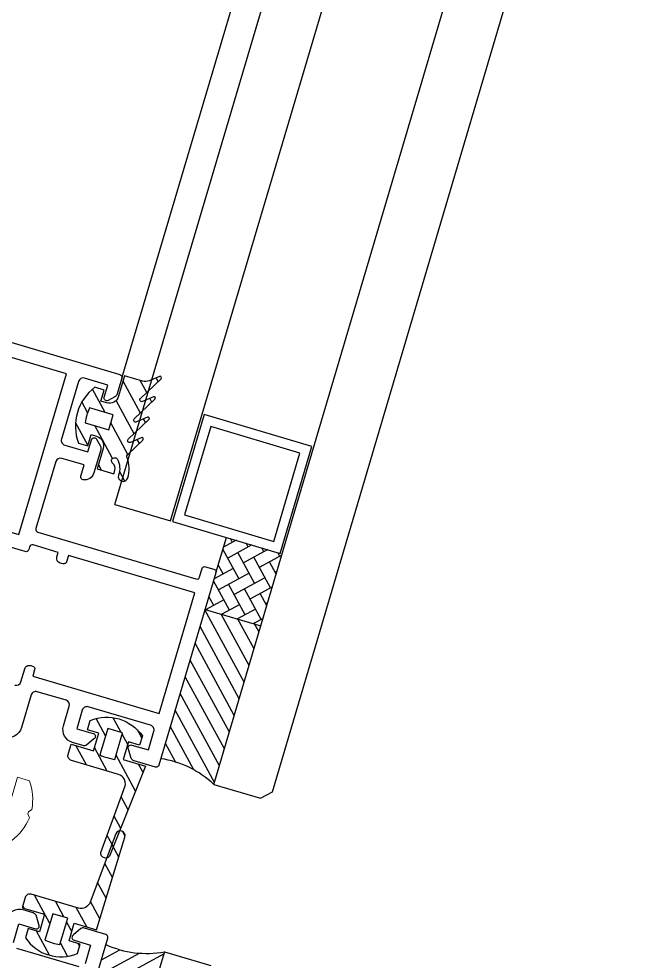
# Model space of a CAD drawing. Header units: millimetres. Extents: x 62878 to 70819, y -67946 to -61850.
# Drawn here: x 67706 to 67712.27, y -66532.02 to -66522.3 of the extents above; entities that cross this region are included whole.
import ezdxf

# ---------------------------------------------------------------- set-up
doc = ezdxf.new("R2010")
doc.units = ezdxf.units.MM
doc.layers.add('DOGRAMA', color=171, linetype='Continuous', lineweight=0)
pattern_1 = [(118.5057849383402, (67663.00156091081, -66632.49266171308), (-0.1395045678384407, -0.07576303882639554), [])]

# ---------------------------------------------------------------- blocks, each defined once
blk = doc.blocks.new('a2we')
at = {"lineweight": 5, "ltscale": 0.5}
for p, q in [((-196.0144480926461, -415.2868589025547), (-196.5925912144022, -417.2488821181558)), ((-196.0144480926461, -415.2868589025547), (-195.4639709594615, -417.7110762494052)), ((-197.5747968978259, -417.6063757508618), (-196.5747276986959, -417.2423803302317)), ((-194.1582851917165, -418.2620245979042), (-197.5747968978259, -417.6063757508618)), ((-195.1583543907882, -418.6260200186506), (-197.5747968978259, -417.6063757508618)), ((-196.8896500078097, -417.895480952812), (-197.0961171580722, -418.3448917148726)), ((-196.5747276986959, -417.2423803302317), (-194.1582851917165, -418.2620245979042)), ((-197.1143788935161, -419.7428166739272), (-197.1143788935161, -418.4283854465556)), ((-194.1582851917165, -418.2620245979042), (-195.1583543907882, -418.6260200186506)), ((-195.1583543907882, -418.6260200186506), (-194.9264251741961, -419.2953524503964)), ((-198.1144480926461, -420.1068120946153), (-197.1143788935161, -419.7428166739268)), ((-197.1143788935161, -419.7428166739268), (-193.9153324771005, -421.0399975355008)), ((-197.1143788935161, -419.7428166739268), (-193.9153324771005, -421.0399975355008)), ((-194.9154016761394, -420.634479622855), (-194.9154016761394, -419.3608343693425)), ((-194.9154016761721, -421.4039929561312), (-198.1144480926461, -420.1068120946153)), ((-193.9153324771005, -421.0399975355008), (-198.1144480926461, -420.1068120946153)), ((-197.1143788935161, -422.2969096404012), (-197.1143788935162, -420.512330007273)), ((-193.9153324771005, -421.0399975355008), (-194.9154016761721, -421.4039929561312)), ((-194.9154016761721, -423.1885725893157), (-194.9154016761721, -421.4039929561312)), ((-198.1144480926461, -422.6609050610894), (-197.1143788935161, -422.2969096404012)), ((-194.9154016761721, -423.9580859226053), (-198.1144480926461, -422.6609050610894)), ((-193.9153324771005, -423.594090501975), (-198.1144480926461, -422.6609050610894)), ((-197.1143788935161, -422.2969096404012), (-193.9153324771005, -423.594090501975)), ((-197.1143788935161, -422.2969096404012), (-193.9153324771005, -423.594090501975)), ((-197.1143788935161, -424.8510026068752), (-197.1143788935162, -423.0664229737469)), ((-193.9153324771005, -423.594090501975), (-194.9154016761721, -423.9580859226053)), ((-194.9154016761721, -425.7426655557898), (-194.9154016761721, -423.9580859226053)), ((-198.1144480926461, -425.2149980275636), (-197.1143788935161, -424.8510026068752)), ((-194.9154016761721, -426.5121788890793), (-198.1144480926461, -425.2149980275636)), ((-193.9153324771005, -426.1481834684492), (-198.1144480926461, -425.2149980275636)), ((-197.1143788935161, -424.8510026068752), (-193.9153324771005, -426.1481834684492)), ((-197.1143788935161, -424.8510026068752), (-193.9153324771005, -426.1481834684492)), ((-197.1143788935161, -427.3050955733496), (-197.1143788935162, -425.6205159402211)), ((-193.9153324771005, -426.1481834684492), (-194.9154016761721, -426.5121788890793)), ((-194.9154016761721, -428.1967585222638), (-194.9154016761721, -426.5121788890793)), ((-198.1144480926461, -427.669090994038), (-197.1143788935161, -427.3050955733496)), ((-194.9154016761721, -428.9662718555534), (-198.1144480926461, -427.669090994038)), ((-193.9153324771005, -428.6022764349236), (-198.1144480926461, -427.669090994038)), ((-197.1143788935161, -427.3050955733496), (-193.9153324771005, -428.6022764349236)), ((-197.1143788935161, -427.3050955733496), (-193.9153324771005, -428.6022764349236)), ((-197.1143788935161, -429.5591885398237), (-197.1143788935161, -428.0237477951896)), ((-193.9153324771005, -428.6022764349236), (-194.9154016761721, -428.9662718555534)), ((-198.1144480926461, -429.9231839605702), (-197.1143788935161, -429.5591885398237)), ((-197.1143788935161, -429.5591885398237), (-193.9153324771005, -430.8563694013976)), ((-197.1143788935161, -429.5591885398237), (-193.9153324771005, -430.8563694013976)), ((-194.9154016761721, -430.450851488738), (-194.9154016761721, -428.9662718555534)), ((-194.9154016761721, -431.2203648220857), (-198.1144480926461, -429.9231839605702)), ((-193.9153324771005, -430.8563694013976), (-198.1144480926461, -429.9231839605702)), ((-197.1143788935161, -431.8132815063559), (-197.1143788935161, -430.2778407616635)), ((-193.9153324771005, -430.8563694013976), (-194.9154016761721, -431.2203648220857)), ((-194.9154016761721, -432.7049444552304), (-194.9154016761721, -431.2203648220857)), ((-198.1144480926461, -432.177276926986), (-197.1143788935161, -431.8132815063559)), ((-194.9154016761721, -433.4744577885599), (-198.1144480926461, -432.177276926986)), ((-193.9153324771005, -433.1104623678716), (-198.1144480926461, -432.177276926986)), ((-197.1143788935161, -431.8132815063559), (-193.9153324771005, -433.1104623678716)), ((-197.1143788935161, -431.8132815063559), (-193.9153324771005, -433.1104623678716)), ((-197.1143788935161, -434.0673744728301), (-197.1143788935161, -432.5319337281958)), ((-193.9153324771005, -433.1104623678716), (-194.9154016761721, -433.4744577885599)), ((-194.9154016761721, -434.9590374217446), (-194.9154016761721, -433.4744577885599)), ((-198.1144480926461, -434.4313698935184), (-197.1143788935161, -434.0673744728301)), ((-194.9154016761721, -435.7285507550341), (-198.1144480926461, -434.4313698935184)), ((-193.9153324771005, -435.364555334404), (-198.1144480926461, -434.4313698935184)), ((-197.1143788935161, -434.0673744728301), (-193.9153324771005, -435.364555334404)), ((-197.1143788935161, -434.0673744728301), (-193.9153324771005, -435.364555334404)), ((-197.1143788935161, -436.3642339800811), (-197.1143788935161, -434.7860266946118)), ((-193.9153324771005, -435.364555334404), (-194.9154016761721, -435.7285507550341)), ((-198.1144480926461, -436.7282294008277), (-197.1143788935161, -436.3642339800811)), ((-197.1143788935161, -436.3642339800811), (-193.9153324771005, -437.6614148416551)), ((-197.1143788935161, -436.3642339800811), (-193.9153324771005, -437.6614148416551)), ((-194.9154016761721, -437.2558969289955), (-194.9154016761721, -435.7285507550341)), ((-194.9154016761721, -438.0254102623434), (-198.1144480926461, -436.7282294008277)), ((-193.9153324771005, -437.6614148416551), (-198.1144480926461, -436.7282294008277)), ((-197.1143788935161, -438.6610934873901), (-197.1143788935161, -437.1337473134849)), ((-193.9153324771005, -437.6614148416551), (-194.9154016761721, -438.0254102623434)), ((-194.9154016761721, -439.5527564362646), (-194.9154016761721, -438.0254102623434)), ((-198.1144480926461, -439.0250889080787), (-197.1143788935161, -438.6610934873901)), ((-194.9154016761721, -440.3222697695944), (-198.1144480926461, -439.0250889080787)), ((-193.9153324771005, -439.9582743489061), (-198.1144480926461, -439.0250889080787)), ((-197.1143788935161, -438.6610934873901), (-193.9153324771005, -439.9582743489061)), ((-197.1143788935161, -438.6610934873901), (-193.9153324771005, -439.9582743489061)), ((-197.1143788935161, -440.9579529946993), (-197.1143788935161, -439.430606820736)), ((-193.9153324771005, -439.9582743489061), (-194.9154016761721, -440.3222697695944)), ((-198.1144480926461, -441.3219484153295), (-197.1143788935161, -440.9579529946993)), ((-197.1143788935161, -440.9579529946993), (-193.9153324771005, -442.2551338562151)), ((-194.9154016761721, -441.849615943574), (-194.9154016761721, -440.3222697695944)), ((-194.9154016761721, -442.6191292769035), (-198.1144480926461, -441.3219484153295)), ((-193.9153324771005, -442.2551338562151), (-198.1144480926461, -441.3219484153295)), ((-197.1143788935161, -443.2537258831643), (-197.1143788935161, -441.7274663280053)), ((-193.9153324771005, -442.2551338562151), (-194.9154016761721, -442.6191292769035)), ((-194.9154016761721, -444.1453888320787), (-194.9154016761721, -442.6191292769035)), ((-198.1144480926461, -443.6177213039109), (-197.1143788935161, -443.2537258831643)), ((-194.9154016761721, -444.9149021654266), (-198.1144480926461, -443.6177213039109)), ((-193.9153324771005, -444.5509067447383), (-198.1144480926461, -443.6177213039109)), ((-197.1143788935161, -443.2537258831643), (-193.9153324771005, -444.5509067447383)), ((-197.1143788935161, -445.5538642814245), (-197.1143788935161, -444.0232392165685)), ((-193.9153324771005, -444.5509067447383), (-194.9154016761721, -444.9149021654266)), ((-194.9154016761721, -446.4455272302989), (-194.9154016761721, -444.9149021654266)), ((-198.1144480926461, -445.9178597020545), (-197.1143788935161, -445.5538642814245)), ((-193.9153324771005, -446.8510451429402), (-198.1144480926461, -445.9178597020545)), ((-194.9154016761721, -447.2150405636282), (-198.1144480926461, -445.9178597020545)), ((-197.1143788935161, -445.5538642814245), (-193.9153324771005, -446.8510451429402)), ((-197.1143788935161, -445.5538642814245), (-193.9153324771005, -446.8510451429402)), ((-197.1143788935161, -447.8540026795677), (-197.1143788935161, -446.3233776147298)), ((-193.9153324771005, -446.8510451429402), (-194.9154016761721, -447.2150405636282)), ((-197.1143788935161, -447.8540026795677), (-198.1144480926461, -448.2179981003141)), ((-193.9153324771005, -449.1511835411412), (-197.1143788935161, -447.8540026795677)), ((-194.9154016761721, -448.7456656284821), (-194.9154016761721, -447.2150405636282)), ((-194.9154016761721, -449.5151789618299), (-198.1144480926461, -448.2179981003141)), ((-198.1144480926461, -448.2179981003141), (-193.9153324771005, -449.1511835411412)), ((-197.1143788935161, -450.1541410778275), (-197.1143788935161, -448.6235160129718)), ((-193.9153324770423, -449.1511835411412), (-194.9154016761721, -449.5151789618299)), ((-194.9154016761723, -451.0458040266858), (-194.9154016761721, -449.5151789618299)), ((-198.1144480926461, -450.5181364984577), (-197.1143788935161, -450.1541410778275)), ((-194.9154016761721, -451.8153173600317), (-198.1144480926461, -450.5181364984577)), ((-193.9153324770423, -451.4513219393434), (-198.1144480926461, -450.5181364984577)), ((-197.1143788935161, -450.1541410778275), (-193.9153324770423, -451.4513219393434)), ((-197.1143788935161, -453.2868589025547), (-197.1143788935162, -450.9236544111328)), ((-193.9153324770423, -451.4513219393434), (-194.9154016761721, -451.8153173600317)), ((-194.9154016761721, -453.2868589025547), (-194.9154016761721, -451.8153173600317)), ((-192.7980524524961, -453.2868589025547), (-199.230843732796, -453.2868589025547)), ((-199.230843732796, -454.5827171301502), (-199.230843732796, -453.2868589025547)), ((-192.7980524524961, -454.5827171301502), (-192.7980524524961, -453.2868589025547))]:
    blk.add_line(p, q, dxfattribs=at)
blk.add_lwpolyline([(-196.4690204826777, -455.6637351848848), (-196.1125089353335, -455.3998333582319), (-195.9163872499585, -455.3998333582319), (-195.5598757026143, -455.6637351848848)], dxfattribs=at)
for centre, radius, start, end in [((-196.9143788935627, -418.4283854465556), 0.2, 155.3251238657465, 180), ((-195.115401676151, -419.3608343693425), 0.2, 0, 19.11162363728389), ((-195.6603624057317, -449.5292358589606), 6.187568978619671, 234.757305859688, 262.4904896380407), ((-196.3685337795604, -449.5292358589606), 6.187568978619673, 277.5095103619591, 305.2426941403116)]:
    blk.add_arc(centre, radius, start, end, dxfattribs=at)

msp = doc.modelspace()

# ---------------------------------------------------------------- hatches: boundary and pattern name
at = {"layer": 'DOGRAMA', "lineweight": -2}
h = msp.add_hatch(dxfattribs=at)
h.set_pattern_fill('ANSI31', color=256, scale=0.05, angle=73.50578493834035, style=0)
h.set_pattern_definition(pattern_1)
edge = h.paths.add_edge_path(flags=16)
edge.add_arc((67707.08049717381, -66526.49896378741), 0.3999999999471009, 151.9688258926859, 175.042743958456)
edge.add_line((67706.68199339745, -66526.46439877358), (67706.92354491426, -66526.53592306493))
edge.add_line((67706.92354491426, -66526.53592306493), (67706.96897187983, -66526.38250732))
edge.add_line((67706.96897187983, -66526.38250732), (67706.72742036305, -66526.31098302866))
edge = h.paths.add_edge_path()
edge.add_arc((67707.08049717388, -66526.49896378734), 0.5000000000122576, 126.6358872938001, 200.3756825864117)
edge.add_line((67706.61178225104, -66526.6730508952), (67706.70766709166, -66526.70144274867))
edge.add_line((67706.70766709166, -66526.70144274867), (67706.74173731584, -66526.58638093995))
edge.add_line((67706.74173731584, -66526.58638093995), (67706.79926822019, -66526.60341605204))
edge.add_arc((67706.7708763667, -66526.69930089262), 0.09999999999257057, -16.494215070374594, 73.50578493761998, ccw=False)
edge.add_line((67706.86676120729, -66526.72769274612), (67706.80429912961, -66526.9386393954))
edge.add_line((67706.80429912961, -66526.9386393954), (67706.97689184267, -66526.98974473172))
edge.add_line((67706.97689184267, -66526.98974473172), (67706.98810077453, -66526.95188997727))
edge.add_arc((67706.92577562816, -66526.93343527251), 0.06499999998090975, 343.5057849439309, 411.9151204587267)
edge.add_arc((67706.98603322188, -66526.85654413344), 0.03268943072470105, 38.075505876775026, 231.9151205219422, ccw=False)
edge.add_arc((67706.83820654739, -66526.93426832178), 0.1992591643065621, -20.843900676430223, 29.422006482521624, ccw=False)
edge.add_arc((67707.07275278009, -66527.01810033727), 0.05002797729659315, 165.0203900117618, 342.5336263149808)
edge.add_arc((67706.81198414382, -66526.93623495587), 0.3233450412293613, 342.5651376838571, 381.891447838735)
edge.add_arc((67707.13057123231, -66526.80821900225), 0.01999999999218744, 133.5057848847944, 201.8914477880159, ccw=False)
edge.add_line((67707.11680267612, -66526.79371290491), (67707.27639754803, -66526.6422323989))
edge.add_arc((67707.26607113089, -66526.63135282589), 0.0149999999963509, 313.5057849044397, 473.5057848863643)
edge.add_line((67707.26008850601, -66526.61759752873), (67707.14718170713, -66526.6667043577))
edge.add_arc((67707.13920487394, -66526.64836396152), 0.02000000000057802, 133.5057850042036, 293.50578497779065, ccw=False)
edge.add_line((67707.1254363177, -66526.63385786419), (67707.33885962571, -66526.43128574957))
edge.add_arc((67707.32853320855, -66526.42040617655), 0.01500000001692342, 313.5057849064895, 473.5057849595054)
edge.add_line((67707.32255058366, -66526.4066508794), (67707.20964378482, -66526.45575770839))
edge.add_arc((67707.20166695163, -66526.4374173122), 0.02000000000057802, 133.5057850026662, 293.50578497779065, ccw=False)
edge.add_line((67707.18789839541, -66526.42291121489), (67707.40132170336, -66526.22033910025))
edge.add_arc((67707.39099528623, -66526.20945952726), 0.01499999997577838, 313.50578490239, 473.5057849085336)
edge.add_line((67707.38501266135, -66526.19570423012), (67707.27210586246, -66526.24481105909))
edge.add_arc((67707.26412902927, -66526.22647066289), 0.02000000001392242, 133.5057849724296, 293.5057849611637, ccw=False)
edge.add_line((67707.25036047306, -66526.21196456558), (67707.46378378102, -66526.00939245093))
edge.add_arc((67707.45345736388, -66525.99851287794), 0.01499999997577838, 313.50578490239, 473.505784879731)
edge.add_line((67707.44747473902, -66525.98475758081), (67707.34212958932, -66526.0305756033))
edge.add_arc((67707.30224542342, -66525.9388736224), 0.09999999995298567, 253.50578494887452, 293.50578495385844, ccw=False)
edge.add_line((67707.27385356996, -66526.03475846296), (67707.08821766448, -66525.97979098948))
edge.add_line((67707.08821766448, -66525.97979098948), (67707.0257555868, -66526.19073763881))
edge.add_arc((67706.92987074621, -66526.16234578531), 0.09999999999670213, 253.5057849296254, 343.5057849296254, ccw=False)
edge.add_line((67706.90147889272, -66526.2582306259), (67706.84394798837, -66526.24119551382))
edge.add_line((67706.84394798837, -66526.24119551382), (67706.87801821255, -66526.12613370511))
edge.add_line((67706.87801821255, -66526.12613370511), (67706.78213337195, -66526.09774185161))
h = msp.add_hatch(dxfattribs=at)
h.set_pattern_fill('AR-HBONE', color=256, scale=0.03, angle=73.50578493834035, style=0)
h.set_pattern_definition([(208.5057849383403, (67674.9649729665, -66513.52000629714), (-0.1627219703923171, 0.04818257311146708), [0.36, -0.12]), (118.5057849383402, (67674.8595206947, -66513.57727599579), (-0.1627219703923171, 0.04818257311146708), [0.3599999999999998, -0.1199999999999999])])
h.paths.add_polyline_path([(67708.06723957628, -66527.8862054503), (67708.13821920997, -66527.64649334879), (67708.71352825349, -66527.81684446971), (67708.49392356057, -66528.5584924564), (67707.91861451705, -66528.3881413355)])
h = msp.add_hatch(dxfattribs=at)
h.set_pattern_fill('ANSI31', color=256, scale=0.03999999999999999, angle=73.50578493834035, style=0)
h.set_pattern_definition([(118.5057849383402, (67657.23801465335, -66651.95728435362), (-0.1116036542707525, -0.06061043106111644), [])])
h.paths.add_polyline_path([(67707.86647307954, -66528.66109193474, -0.4142135623420975), (67707.8322969887, -66528.6796525062), (67707.46249309706, -66529.92855255492, -0.1532309010706403), (67708.00941028711, -66530.19478851637), (67708.41541379192, -66528.82363529595)])
h.paths.add_polyline_path([(67707.91861451705, -66528.3881413355), (67707.84791250809, -66528.62691584388, -0.4142135623575963), (67707.86647307954, -66528.66109193474), (67708.41541379192, -66528.82363529595), (67708.49392356057, -66528.5584924564)])
h = msp.add_hatch(dxfattribs=at)
h.set_pattern_fill('ANSI31', color=256, scale=0.05, angle=73.50578493834035, style=0)
h.set_pattern_definition(pattern_1)
edge = h.paths.add_edge_path(flags=16)
edge.add_arc((67707.09747041838, -66529.27696217348), 0.6682513993837914, 246.6301057215003, 260.3814641517096)
edge.add_line((67706.98581381625, -66529.93581931731), (67707.06678570772, -66529.6623614076))
edge.add_line((67707.06678570772, -66529.6623614076), (67706.9133699628, -66529.61693444203))
edge.add_line((67706.9133699628, -66529.61693444203), (67706.83239807127, -66529.89039235172))
edge = h.paths.add_edge_path()
edge.add_line((67706.50546281651, -66529.8850434509), (67706.53669385533, -66529.77957012624))
edge.add_line((67706.53669385533, -66529.77957012624), (67706.76681747276, -66529.84771057458))
edge.add_line((67706.76681747276, -66529.84771057458), (67706.8207619944, -66529.66552937748))
edge.add_line((67706.8207619944, -66529.66552937748), (67706.70570018567, -66529.6314591533))
edge.add_line((67706.70570018567, -66529.6314591533), (67706.73409203917, -66529.5355743127))
edge.add_arc((67706.90546945391, -66529.94299765727), 0.4419999999813058, 34.19813682415321, 112.8134330543879, ccw=False)
edge.add_line((67707.27104714647, -66529.6945686922), (67707.24265529297, -66529.79045353281))
edge.add_line((67707.24265529297, -66529.79045353281), (67707.12759348427, -66529.75638330865))
edge.add_line((67707.12759348427, -66529.75638330865), (67707.07364896266, -66529.93856450575))
edge.add_line((67707.07364896266, -66529.93856450575), (67707.30377258008, -66530.00670495411))
edge.add_line((67707.30377258008, -66530.00670495411), (67706.94065044838, -66530.9181374532))
edge.add_arc((67706.89270802808, -66530.90394152646), 0.04999999999835106, 170.2156217466597, 343.5057849296254, ccw=False)
edge.add_line((67706.8434353146, -66530.89544448543), (67707.0935133629, -66530.20910241004))
edge.add_arc((67706.99604484152, -66530.18674424947), 0.1000000000133009, 347.0805145123024, 433.5057849423544)
edge.add_line((67707.024436695, -66530.09085940885), (67706.53920931002, -66529.94718179792))
edge.add_arc((67706.55340523677, -66529.89923937764), 0.04999999998439798, 163.5057849201566, 253.505784924891, ccw=False)
h = msp.add_hatch(dxfattribs=at)
h.set_pattern_fill('ANSI31', color=256, scale=0.05, angle=73.50578493834035, style=0)
h.set_pattern_definition(pattern_1)
edge = h.paths.add_edge_path(flags=16)
edge.add_arc((67706.53165249339, -66531.18783993863), 0.6682513991657715, 246.6301057270146, 260.381464157402)
edge.add_line((67706.41999589137, -66531.84669708226), (67706.50096778286, -66531.57323917256))
edge.add_line((67706.50096778286, -66531.57323917256), (67706.34755203791, -66531.52781220699))
edge.add_line((67706.34755203791, -66531.52781220699), (67706.26658014643, -66531.8012701167))
edge = h.paths.add_edge_path()
edge.add_line((67706.06343403077, -66531.36025040335), (67706.03220299198, -66531.46572372802))
edge.add_line((67706.03220299198, -66531.46572372802), (67706.26232660937, -66531.53386417638))
edge.add_line((67706.26232660937, -66531.53386417638), (67706.20838208776, -66531.7160453735))
edge.add_line((67706.20838208776, -66531.7160453735), (67706.09332027909, -66531.6819751493))
edge.add_line((67706.09332027909, -66531.6819751493), (67706.06492842556, -66531.7778599899))
edge.add_arc((67706.43050611812, -66531.52943102484), 0.4419999999745816, 214.198136822593, 292.8134330551192)
edge.add_line((67706.60188353286, -66531.9368543694), (67706.63027538636, -66531.84096952883))
edge.add_line((67706.63027538636, -66531.84096952883), (67706.51521357766, -66531.80689930463))
edge.add_line((67706.51521357766, -66531.80689930463), (67706.56915809929, -66531.62471810753))
edge.add_line((67706.56915809929, -66531.62471810753), (67706.79928171673, -66531.69285855588))
edge.add_line((67706.79928171673, -66531.69285855588), (67707.09168009541, -66530.73709765026))
edge.add_arc((67707.0437376751, -66530.72290172351), 0.05000000001230415, 343.5057849343598, 516.7959481234959)
edge.add_line((67706.99778230119, -66530.70320137807), (67706.7331196547, -66531.4086117439))
edge.add_arc((67706.63919161631, -66531.37429668014), 0.09999999998448471, 253.5057849376199, 339.9310553713776, ccw=False)
edge.add_line((67706.61079976283, -66531.47018152072), (67706.12557237779, -66531.32650390979))
edge.add_arc((67706.11137645105, -66531.37444633007), 0.04999999998026643, 73.50578494088006, 163.5057849568691)
h = msp.add_hatch(dxfattribs=at)
h.set_pattern_fill('ANSI31', color=256, scale=0.03999999999999999, angle=73.50578493834035, style=0)
h.set_pattern_definition([(208.5057849383403, (67731.20828454735, -66402.1452197351), (-0.06061043106111653, 0.1116036542707525), [])])
h.paths.add_polyline_path([(67706.54341270715, -66533.12932550641, 0.4142135623420975), (67706.52485213574, -66533.09514941552), (67706.89465602735, -66531.84624936679, 0.1532309010706403), (67707.49835692438, -66531.92071564714), (67707.09235341952, -66533.29186886761)])
h.paths.add_polyline_path([(67706.4385346073, -66533.38666058624), (67706.50923661629, -66533.14788607787, 0.4142135623575963), (67706.54341270715, -66533.12932550641), (67707.09235341952, -66533.29186886761), (67707.01384365087, -66533.55701170713)])

# ---------------------------------------------------------------- linework, layer by layer
for p, q in [((67707.06052314033, -66526.00287807095), (67719.83218733675, -66482.87047087419)), ((67706.98760112282, -66527.30579110698), (67720.11984185854, -66482.95564643464)), ((67707.5629101664, -66527.4761422279), (67720.69515090206, -66483.12599755554)), ((67708.00941028711, -66530.19478851643), (67721.84576898918, -66483.46669979738)), ((67708.61311118415, -66530.26925479675), (67722.42107803278, -66483.6370509183)), ((67706.98760112282, -66527.30579110698), (67707.5629101664, -66527.4761422279)), ((67708.03033016669, -66528.01085574305), (67708.13821921, -66527.64649334882)), ((67707.91861451702, -66528.38814133548), (67708.49392356057, -66528.5584924564)), ((67707.91861451702, -66528.38814133548), (67708.49392356057, -66528.5584924564)), ((67708.00941028711, -66530.19478851637), (67708.48883449007, -66530.33674778382)), ((67708.48883449007, -66530.33674778382), (67708.61311118415, -66530.26925479675)), ((67707.49835692436, -66531.92071564711), (67694.66257014616, -66575.26967734024)), ((67707.49835692438, -66531.92071564714), (67707.97778112732, -66532.06267491456))]:
    msp.add_line(p, q, dxfattribs=at)
at = {"layer": 'DOGRAMA', "lineweight": -2, "ltscale": 0.5}
for points in [[(67703.96237186113, -66525.05421656587), (67707.04027524419, -66525.96559506272, -0.4142135623730951), (67707.06052314033, -66526.00287807095), (67707.01245857155, -66526.1652015176, -0.1991096956269791), (67706.98837492219, -66526.19493740222), (67706.91745021287, -66526.23345564996, -0.6680969080520953), (67706.87683538254, -66526.20057109499), (67706.91423029281, -66526.07428117144), (67706.67451819131, -66526.00330153773, 0.4142135623730951), (67706.61237984427, -66526.03704803127), (67706.43635035265, -66526.63153404294, 0.4142135623730951), (67706.4700968462, -66526.69367239), (67706.70980894766, -66526.7646520237), (67706.7472066971, -66526.63835251167, -0.6680969080520438), (67706.7991782688, -66526.63288313044), (67706.83769651654, -66526.70380783973, -0.1989616347782854), (67706.84170428631, -66526.74187212589), (67706.77072181346, -66526.98159381586, -0.3728392455561729), (67706.66043473137, -66527.05215737231, -0.4568501953068724), (67706.63599012856, -66527.01395260925), (67706.67006035274, -66526.89889080054), (67706.43993673538, -66526.83075035216, 0.4142135623730951), (67706.37779838833, -66526.86449684572), (67706.17337704325, -66527.55486769801, 0.4142135623730951), (67706.19362493936, -66527.59215070623), (67707.82366722944, -66528.07481221548, 0.4142135623730951), (67707.86095023766, -66528.05456431933), (67707.88650290582, -66527.96826796282, -0.4142135623730951), (67707.92378591403, -66527.94802006667), (67708.01008227057, -66527.9735727348, -0.4142135623730951), (67708.03033016669, -66528.01085574305), (67707.44261879957, -66529.99567194332, -0.4142135623730951), (67707.40533579135, -66530.01591983945), (67707.1854814403, -66529.9508201586, -0.1989616347783402), (67707.15573596724, -66529.92673367004), (67707.12771282007, -66529.8306848157, -0.6680475602943508), (67707.16259905143, -66529.78760694015), (67707.33286176284, -66529.8380223544), (67707.38964546981, -66529.64625267322, 0.4142135623730951), (67707.35589897627, -66529.58411432616), (67706.71347054432, -66529.3938889078, 0.4142135623730951), (67706.65133219727, -66529.42763540136), (67706.59454849026, -66529.61940508254), (67706.76481120175, -66529.6698204968, -0.6680475602943992), (67706.77061849672, -66529.72494787497), (67706.69480795003, -66529.79025119118, -0.1991096956271691), (67706.65675325238, -66529.79426180013), (67706.55196071006, -66529.76323234344, -0.4142135623730951), (67706.45747052811, -66529.58924497174), (67706.5170934204, -66529.3878868065, 0.4142135623730951), (67706.48334692686, -66529.32574845945), (67706.18610392105, -66529.23773371364, 0.4142135623730951), (67706.12396557399, -66529.2714802072), (67706.02459408679, -66529.60707714927, -0.4142135623730951), (67705.8381790457, -66529.70831662994)], [(67703.72875719907, -66525.1855038868, 0.2621398995659221), (67703.47522716757, -66525.43143009629), (67703.09761551616, -66526.70669847619, 0.4142135623730951), (67703.13136200976, -66526.76883682325), (67703.28477775471, -66526.81426378881), (67703.29897368143, -66526.76632136852, -0.4142135623730951), (67703.3611120285, -66526.73257487494), (67703.38028899659, -66526.73825324565, -0.4142135623730951), (67703.40053689267, -66526.77553625387), (67703.38066259527, -66526.8426556423), (67705.99831874351, -66527.61775324243), (67706.48949780881, -66525.95894550013), (67703.87184166058, -66525.1838479), (67703.85196736317, -66525.25096728843, -0.4142135623730951), (67703.81468435493, -66525.27121518455), (67703.79550738676, -66525.26553681387, -0.3618128521052944), (67703.75998247185, -66525.2123182302)], [(67705.94153586013, -66531.82475641622), (67705.99831956706, -66531.63298673503), (67706.16858227851, -66531.68340214927, 0.6680475602943992), (67706.20346850986, -66531.64032427371), (67706.17543577423, -66531.54427258017, 0.1991096956271691), (67706.1456998896, -66531.52018893081), (67706.04090734731, -66531.48915947415, 0.4142135623730951), (67705.8669199756, -66531.5836496561)], [(67706.32681895758, -66533.76394617866), (67706.91453032475, -66531.77912997841, 0.4142135623730951), (67706.8942824286, -66531.74184697015), (67706.6744280776, -66531.6767472893, 0.1989616347783402), (67706.63636379145, -66531.68075505907), (67706.56056283321, -66531.74606121445, 0.6680475602943508), (67706.56637012825, -66531.80118859262), (67706.73663283969, -66531.85160400686), (67706.67984913269, -66532.04337368805, -0.4142135623730951)], [(67706.61771078568, -66532.07712018162), (67705.97528235367, -66531.88689476327, -0.4142135623730951)]]:
    msp.add_lwpolyline(points, format="xyb", dxfattribs=at)
at = {"layer": 'DOGRAMA', "lineweight": -2}
for points in [[(67706.78213337195, -66526.09774185161, 0.3333333333332296), (67706.61178225104, -66526.6730508952), (67706.70766709166, -66526.70144274867), (67706.74173731584, -66526.58638093995), (67706.79926822019, -66526.60341605204, -0.4142135623730951), (67706.86676120729, -66526.72769274612), (67706.80429912961, -66526.9386393954), (67706.97689184267, -66526.98974473172), (67706.98810077453, -66526.95188997727, 0.3076847592325949), (67706.96586945985, -66526.88227391349, -1.128701775595035), (67707.01176630039, -66526.83638458107, -0.2229122392588673), (67707.02442485993, -66527.00516934173, 0.9785310008372164), (67707.12047413082, -66527.03311603559, 0.1732976222504512), (67707.11201339397, -66526.81567598796, -0.3075716929246892), (67707.11680267612, -66526.79371290491), (67707.27639754803, -66526.6422323989, 0.8390996311771624), (67707.26008850601, -66526.61759752873), (67707.14718170713, -66526.6667043577, -0.8390996311772869), (67707.1254363177, -66526.63385786419), (67707.33885962571, -66526.43128574957, 0.8390996311771624), (67707.32255058366, -66526.4066508794), (67707.20964378482, -66526.45575770839, -0.839099631177325), (67707.18789839541, -66526.42291121489), (67707.40132170336, -66526.22033910025, 0.8390996311769768), (67707.38501266135, -66526.19570423012), (67707.27210586246, -66526.24481105909, -0.8390996311770358), (67707.25036047306, -66526.21196456558), (67707.46378378102, -66526.00939245093, 0.8390996311781366), (67707.44747473902, -66525.98475758081), (67707.34212958932, -66526.0305756033, -0.1763269807084491), (67707.27385356996, -66526.03475846296), (67707.08821766448, -66525.97979098948), (67707.0257555868, -66526.19073763881, -0.4142135623728453), (67706.90147889272, -66526.2582306259), (67706.84394798837, -66526.24119551382), (67706.87801821255, -66526.12613370511)], [(67706.72742036305, -66526.31098302866, 0.1010205144335734), (67706.68199339745, -66526.46439877358), (67706.92354491426, -66526.53592306493), (67706.96897187983, -66526.38250732)], [(67706.72742036305, -66526.31098302866, 0.1010205144335734), (67706.68199339745, -66526.46439877358), (67706.92354491426, -66526.53592306493), (67706.96897187983, -66526.38250732)], [(67706.50546281651, -66529.8850434509), (67706.53669385533, -66529.77957012624), (67706.76681747276, -66529.84771057458), (67706.8207619944, -66529.66552937748), (67706.70570018567, -66529.6314591533), (67706.73409203917, -66529.5355743127, -0.3571428571427583), (67707.27104714647, -66529.6945686922), (67707.24265529297, -66529.79045353281), (67707.12759348427, -66529.75638330865), (67707.07364896266, -66529.93856450575), (67707.30377258008, -66530.00670495411), (67706.94065044838, -66530.9181374532, -0.9430953754055073), (67706.8434353146, -66530.89544448543), (67707.0935133629, -66530.20910241004, 0.3960555621610378), (67707.024436695, -66530.09085940885), (67706.53920931002, -66529.94718179792, -0.4142135623731011)], [(67706.83239807127, -66529.89039235172, 0.0600737299861167), (67706.98581381625, -66529.93581931731), (67707.06678570772, -66529.6623614076), (67706.9133699628, -66529.61693444203)], [(67706.06343403077, -66531.36025040335), (67706.03220299198, -66531.46572372802), (67706.26232660937, -66531.53386417638), (67706.20838208776, -66531.7160453735), (67706.09332027909, -66531.6819751493), (67706.06492842556, -66531.7778599899, 0.3571428571427583), (67706.60188353286, -66531.9368543694), (67706.63027538636, -66531.84096952883), (67706.51521357766, -66531.80689930463), (67706.56915809929, -66531.62471810753), (67706.79928171673, -66531.69285855588), (67707.09168009541, -66530.73709765026, 0.9430953754055073), (67706.99778230119, -66530.70320137807), (67706.7331196547, -66531.4086117439, -0.3960555621610378), (67706.61079976283, -66531.47018152072), (67706.12557237779, -66531.32650390979, 0.4142135623731011)], [(67706.26658014643, -66531.8012701167, 0.0600737299861167), (67706.41999589137, -66531.84669708226), (67706.50096778286, -66531.57323917256), (67706.34755203791, -66531.52781220699)]]:
    msp.add_lwpolyline(points, format="xyb", close=True, dxfattribs=at)
for points in [[(67708.69435128538, -66527.811166099), (67709.02085760047, -66526.70849043218), (67707.9085934496, -66526.37914493175), (67707.58208713453, -66527.48182059858)], [(67708.62685829832, -66527.68688940491), (67708.89658090638, -66526.7759834193), (67707.97608643667, -66526.5034216258), (67707.70636382859, -66527.41432761146)]]:
    msp.add_lwpolyline(points, close=True, dxfattribs=at)
at = {"layer": 'DOGRAMA', "linetype": 'ByBlock', "lineweight": -2}
msp.add_lwpolyline([(67705.95598030362, -66529.1695932653, 0.4142135623730951), (67706.01811865065, -66529.13584677172), (67706.05786724554, -66529.00160799491, -0.4142135623730951), (67706.12000559256, -66528.96786150134), (67706.1391825607, -66528.97353987204, -0.4142135623730951), (67706.15943045681, -66529.01082288026), (67706.13955615938, -66529.07794226869), (67707.44358999145, -66529.46407147609), (67707.81268408676, -66528.21756854834), (67706.50865025469, -66527.83143934094), (67706.48877595724, -66527.89855872936, -0.4142135623730951), (67706.45149294904, -66527.91880662549), (67706.42272749686, -66527.91028906945, -0.4142135623730951), (67706.38898100331, -66527.84815072242), (67706.40317693, -66527.80020830211), (67706.14428786043, -66527.72355029771, 0.4142135623730951), (67706.10700485221, -66527.74379819386), (67706.09848729617, -66527.77256364601, -0.4142135623730951), (67706.06120428792, -66527.79281154215), (67705.7160188618, -66527.69060086961, 0.4142135623730951)], format="xyb", dxfattribs=at)
at = {"layer": 'DOGRAMA', "lineweight": -2}
for centre, start, end in [((67707.3117800388, -66530.93302828698), 46.62001722081203, 81.46690824298975), ((67707.31514741777, -66530.92165598979), 245.5446616337695, 280.3915526562474)]:
    msp.add_arc(centre, 1.015719411173231, start, end, dxfattribs=at)

# ---------------------------------------------------------------- block references
at = {"layer": 'DOGRAMA', "linetype": 'ByBlock', "lineweight": -2, "xscale": 0.09999999999876999, "yscale": 0.09999999999876999, "zscale": 0.09999999999876999, "rotation": 73.50578493445082}
msp.add_blockref('a2we', (67667.99313933821, -66498.76353656806), dxfattribs=at)

doc.saveas('drawing.dxf')
